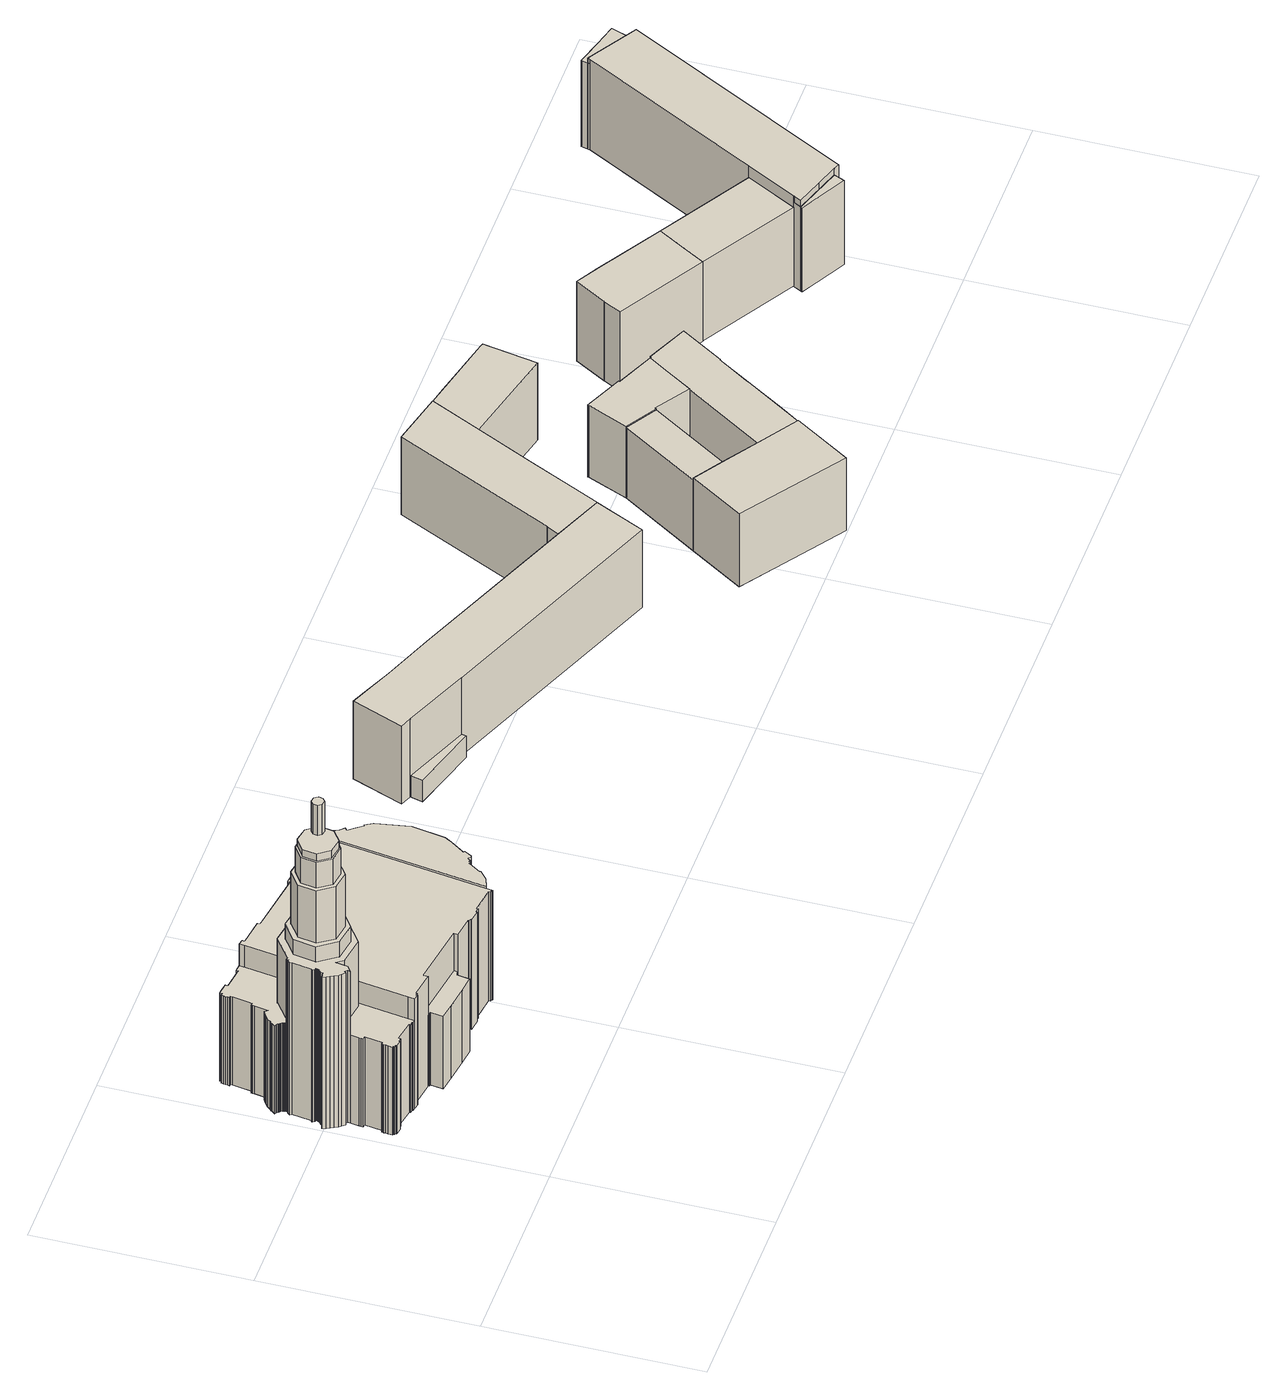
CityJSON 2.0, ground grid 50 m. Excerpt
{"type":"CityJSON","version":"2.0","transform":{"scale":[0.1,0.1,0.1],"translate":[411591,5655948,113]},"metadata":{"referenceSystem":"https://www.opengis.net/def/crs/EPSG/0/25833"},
"CityObjects":{
"building1":{"type":"Building","attributes":{"name":"Kreuzkirche","Gemeindeschluessel":14612000,"QualitaetDacherkennung":100,"Geometrietyp2DReferenz":"3000","function":"31001_3041","roofType":"9999"},"children":["building1-1","building1-2","building1-3","building1-4","building1-5","building1-6","building1-7","building1-8","building1-9","building1-10","building1-11","building1-12"]},
"building1-1":{"type":"BuildingPart","attributes":{"Dachtyp_tdc":"tdcTentRoof","Dachneigung":46.52,"QualitaetDacherkennung":100,"Geometrietyp2DReferenz":"3000","measuredHeight":9.53,"roofType":"4000"},"parents":["building1"],"geometry":[{"type":"Solid","lod":"1","boundaries":[[[[0,1,2,3,4,5,6,7]],[[8,9,10,11,12,13,14,15]],[[7,9,8,0]],[[6,10,9,7]],[[5,11,10,6]],[[4,12,11,5]],[[3,13,12,4]],[[2,14,13,3]],[[1,15,14,2]],[[0,8,15,1]]]]}]},
"building1-2":{"type":"BuildingPart","attributes":{"Dachtyp_tdc":"tdcGableRoof","Dachneigung":27.71,"QualitaetDacherkennung":100,"Geometrietyp2DReferenz":"3000","measuredHeight":22.27,"roofType":"3100"},"parents":["building1"],"geometry":[{"type":"Solid","lod":"1","boundaries":[[[[16,17,18,19,20,21,22,23,24,25,26,27,28,29,30,31]],[[32,33,34,35,36,37,38,39,40,41,42,43,44,45,46,47]],[[31,33,32,16]],[[30,34,33,31]],[[29,35,34,30]],[[28,36,35,29]],[[27,37,36,28]],[[26,38,37,27]],[[25,39,38,26]],[[24,40,39,25]],[[23,41,40,24]],[[22,42,41,23]],[[21,43,42,22]],[[20,44,43,21]],[[19,45,44,20]],[[18,46,45,19]],[[17,47,46,18]],[[16,32,47,17]]]]}]},
"building1-3":{"type":"BuildingPart","attributes":{"Dachtyp_tdc":"tdcTentRoof","Dachneigung":56.05,"QualitaetDacherkennung":100,"Geometrietyp2DReferenz":"3000","measuredHeight":37.73,"roofType":"4000"},"parents":["building1"],"geometry":[{"type":"Solid","lod":"1","boundaries":[[[[48,49,50,51,52,53,54,55,56,57,58,59,60,61,62,63,64,65,66,67,68,69,70,71,72,73]],[[74,75,76,77,78,79,80,81,82,83,84,85,86,87,88,89,90,91,92,93,94,95,96,97,98,99]],[[73,75,74,48]],[[72,76,75,73]],[[71,77,76,72]],[[70,78,77,71]],[[69,79,78,70]],[[68,80,79,69]],[[67,81,80,68]],[[66,82,81,67]],[[65,83,82,66]],[[64,84,83,65]],[[63,85,84,64]],[[62,86,85,63]],[[61,87,86,62]],[[60,88,87,61]],[[59,89,88,60]],[[58,90,89,59]],[[57,91,90,58]],[[56,92,91,57]],[[55,93,92,56]],[[54,94,93,55]],[[53,95,94,54]],[[52,96,95,53]],[[51,97,96,52]],[[50,98,97,51]],[[49,99,98,50]],[[48,74,99,49]]]]}]},
"building1-4":{"type":"BuildingPart","attributes":{"Dachtyp_tdc":"tdcTentRoof","Dachneigung":46.52,"QualitaetDacherkennung":100,"Geometrietyp2DReferenz":"3000","measuredHeight":48.98,"roofType":"4000"},"parents":["building1"],"geometry":[{"type":"Solid","lod":"1","boundaries":[[[[100,101,102,103,104,105,106,107,108,109,110,111,112,113,114,115,116,117,118,119,120,121,122,123,124,125,126,127,128,129,130,131,132,133,134,135,136,137,138,139,140,141,142,143,144,145,146,147,148]],[[149,150,151,152,153,154,155,156,157,158,159,160,161,162,163,164,165,166,167,168,169,170,171,172,173,174,175,176,177,178,179,180,181,182,183,184,185,186,187,188,189,190,191,192,193,194,195,196,197]],[[148,150,149,100]],[[147,151,150,148]],[[146,152,151,147]],[[145,153,152,146]],[[144,154,153,145]],[[143,155,154,144]],[[142,156,155,143]],[[141,157,156,142]],[[140,158,157,141]],[[139,159,158,140]],[[138,160,159,139]],[[137,161,160,138]],[[136,162,161,137]],[[135,163,162,136]],[[134,164,163,135]],[[133,165,164,134]],[[132,166,165,133]],[[131,167,166,132]],[[130,168,167,131]],[[129,169,168,130]],[[128,170,169,129]],[[127,171,170,128]],[[126,172,171,127]],[[125,173,172,126]],[[124,174,173,125]],[[123,175,174,124]],[[122,176,175,123]],[[121,177,176,122]],[[120,178,177,121]],[[119,179,178,120]],[[118,180,179,119]],[[117,181,180,118]],[[116,182,181,117]],[[115,183,182,116]],[[114,184,183,115]],[[113,185,184,114]],[[112,186,185,113]],[[111,187,186,112]],[[110,188,187,111]],[[109,189,188,110]],[[108,190,189,109]],[[107,191,190,108]],[[106,192,191,107]],[[105,193,192,106]],[[104,194,193,105]],[[103,195,194,104]],[[102,196,195,103]],[[101,197,196,102]],[[100,149,197,101]]]]}]},
"building1-5":{"type":"BuildingPart","attributes":{"Dachtyp_tdc":"tdcHipRoof","Dachneigung":34.3,"QualitaetDacherkennung":100,"Geometrietyp2DReferenz":"3000","measuredHeight":37.73,"roofType":"3200"},"parents":["building1"],"geometry":[{"type":"Solid","lod":"1","boundaries":[[[[198,199,200,201,202,203,204,205,206,207,208,209,210,211,212,213,214,215,216,217,218,219,220,221,222,223,224,225,226,227,228,229,230,231,232,233,234,235,236]],[[237,238,239,240,241,242,243,244,245,246,247,248,249,250,251,252,253,254,255,256,257,258,259,260,261,34,33,32,47,262,263,264,265,266,267,268,89,88,269]],[[236,238,237,198]],[[235,239,238,236]],[[234,240,239,235]],[[233,241,240,234]],[[232,242,241,233]],[[231,243,242,232]],[[230,244,243,231]],[[229,245,244,230]],[[228,246,245,229]],[[227,247,246,228]],[[226,248,247,227]],[[225,249,248,226]],[[224,250,249,225]],[[223,251,250,224]],[[222,252,251,223]],[[221,253,252,222]],[[220,254,253,221]],[[219,255,254,220]],[[218,256,255,219]],[[217,257,256,218]],[[216,258,257,217]],[[215,259,258,216]],[[214,260,259,215]],[[213,261,260,214]],[[212,34,261,213]],[[211,33,34,212]],[[210,32,33,211]],[[209,47,32,210]],[[208,262,47,209]],[[207,263,262,208]],[[206,264,263,207]],[[205,265,264,206]],[[204,266,265,205]],[[203,267,266,204]],[[202,268,267,203]],[[201,89,268,202]],[[200,88,89,201]],[[199,269,88,200]],[[198,237,269,199]]]]}]},
"building1-6":{"type":"BuildingPart","attributes":{"Dachtyp_tdc":"tdcPolyFlatRoof","Dachneigung":0,"QualitaetDacherkennung":100,"Geometrietyp2DReferenz":"3000","measuredHeight":4.64,"roofType":"1000"},"parents":["building1"],"geometry":[{"type":"Solid","lod":"1","boundaries":[[[[270,271,272,273,274,275,276,277]],[[278,279,280,281,282,283,284,285]],[[277,279,278,270]],[[276,280,279,277]],[[275,281,280,276]],[[274,282,281,275]],[[273,283,282,274]],[[272,284,283,273]],[[271,285,284,272]],[[270,278,285,271]]]]}]},
"building1-7":{"type":"BuildingPart","attributes":{"Dachtyp_tdc":"tdcPolyFlatRoof","Dachneigung":0,"QualitaetDacherkennung":100,"Geometrietyp2DReferenz":"3000","measuredHeight":24.71,"roofType":"1000"},"parents":["building1"],"geometry":[{"type":"Solid","lod":"1","boundaries":[[[[286,287,288,289,290,291,292,293,294,295,296,297,298,299,300,301,302,303,304,305,306,307,308,309,310,311,312,313,314,315,316,317,318,319,320,321,322,323,324,325,326,327,328,329,330,331,332,333,334,335,336]],[[196,195,337,338,339,340,341,342,343,344,345,346,347,348,349,350,351,352,353,354,355,356,357,358,359,360,361,362,363,364,365,366,367,368,369,370,371,372,373,374,375,376,377,378,379,259,258,380,149,197,381]],[[336,195,196,286]],[[335,337,195,336]],[[334,338,337,335]],[[333,339,338,334]],[[332,340,339,333]],[[331,341,340,332]],[[330,342,341,331]],[[329,343,342,330]],[[328,344,343,329]],[[327,345,344,328]],[[326,346,345,327]],[[325,347,346,326]],[[324,348,347,325]],[[323,349,348,324]],[[322,350,349,323]],[[321,351,350,322]],[[320,352,351,321]],[[319,353,352,320]],[[318,354,353,319]],[[317,355,354,318]],[[316,356,355,317]],[[315,357,356,316]],[[314,358,357,315]],[[313,359,358,314]],[[312,360,359,313]],[[311,361,360,312]],[[310,362,361,311]],[[309,363,362,310]],[[308,364,363,309]],[[307,365,364,308]],[[306,366,365,307]],[[305,367,366,306]],[[304,368,367,305]],[[303,369,368,304]],[[302,370,369,303]],[[301,371,370,302]],[[300,372,371,301]],[[299,373,372,300]],[[298,374,373,299]],[[297,375,374,298]],[[296,376,375,297]],[[295,377,376,296]],[[294,378,377,295]],[[293,379,378,294]],[[292,259,379,293]],[[291,258,259,292]],[[290,380,258,291]],[[289,149,380,290]],[[288,197,149,289]],[[287,381,197,288]],[[286,196,381,287]]]]}]},
"building1-8":{"type":"BuildingPart","attributes":{"Dachtyp_tdc":"tdcTentRoof","Dachneigung":85.65,"QualitaetDacherkennung":100,"Geometrietyp2DReferenz":"3000","measuredHeight":16.85,"roofType":"4000"},"parents":["building1"],"geometry":[{"type":"Solid","lod":"1","boundaries":[[[[382,383,384,385,386,387,388,389]],[[390,391,392,393,394,395,396,397]],[[389,391,390,382]],[[388,392,391,389]],[[387,393,392,388]],[[386,394,393,387]],[[385,395,394,386]],[[384,396,395,385]],[[383,397,396,384]],[[382,390,397,383]]]]}]},
"building1-9":{"type":"BuildingPart","attributes":{"Dachtyp_tdc":"tdcGableRoof","Dachneigung":27.71,"QualitaetDacherkennung":100,"Geometrietyp2DReferenz":"3000","measuredHeight":22.27,"roofType":"3100"},"parents":["building1"],"geometry":[{"type":"Solid","lod":"1","boundaries":[[[[398,399,400,401,402,403,404,405,406,407,408,409,410,411]],[[248,412,413,414,415,416,417,418,419,420,421,251,250,249]],[[411,412,248,398]],[[410,413,412,411]],[[409,414,413,410]],[[408,415,414,409]],[[407,416,415,408]],[[406,417,416,407]],[[405,418,417,406]],[[404,419,418,405]],[[403,420,419,404]],[[402,421,420,403]],[[401,251,421,402]],[[400,250,251,401]],[[399,249,250,400]],[[398,248,249,399]]]]}]},
"building1-10":{"type":"BuildingPart","attributes":{"Dachtyp_tdc":"tdcFreeFormRoof","Dachneigung":86.35,"QualitaetDacherkennung":100,"Geometrietyp2DReferenz":"3000","measuredHeight":6.97,"roofType":"5000"},"parents":["building1"],"geometry":[{"type":"Solid","lod":"1","boundaries":[[[[422,423,424,425,426,427,428,429]],[[430,431,432,433,434,435,436,437]],[[429,431,430,422]],[[428,432,431,429]],[[427,433,432,428]],[[426,434,433,427]],[[425,435,434,426]],[[424,436,435,425]],[[423,437,436,424]],[[422,430,437,423]]]]}]},
"building1-11":{"type":"BuildingPart","attributes":{"Dachtyp_tdc":"tdcPolyFlatRoof","Dachneigung":0,"QualitaetDacherkennung":100,"Geometrietyp2DReferenz":"3000","measuredHeight":14.66,"roofType":"1000"},"parents":["building1"],"geometry":[{"type":"Solid","lod":"1","boundaries":[[[[438,439,440,441,442,443,444,445]],[[446,447,448,449,450,451,452,453]],[[445,447,446,438]],[[444,448,447,445]],[[443,449,448,444]],[[442,450,449,443]],[[441,451,450,442]],[[440,452,451,441]],[[439,453,452,440]],[[438,446,453,439]]]]}]},
"building1-12":{"type":"BuildingPart","attributes":{"Dachtyp_tdc":"tdcPolyFlatRoof","Dachneigung":0,"QualitaetDacherkennung":100,"Geometrietyp2DReferenz":"3000","measuredHeight":24.71,"roofType":"1000"},"parents":["building1"],"geometry":[{"type":"Solid","lod":"1","boundaries":[[[[454,455,456,457,458,459,460,461,462,463,464,465,466,467,468,469,470,471,472,473,474,475,476,477,478,479,480,481,482,483,484,485]],[[152,486,257,256,487,488,489,490,491,492,493,494,495,496,497,498,499,500,501,502,503,504,505,506,507,508,509,510,156,155,154,153]],[[485,486,152,454]],[[484,257,486,485]],[[483,256,257,484]],[[482,487,256,483]],[[481,488,487,482]],[[480,489,488,481]],[[479,490,489,480]],[[478,491,490,479]],[[477,492,491,478]],[[476,493,492,477]],[[475,494,493,476]],[[474,495,494,475]],[[473,496,495,474]],[[472,497,496,473]],[[471,498,497,472]],[[470,499,498,471]],[[469,500,499,470]],[[468,501,500,469]],[[467,502,501,468]],[[466,503,502,467]],[[465,504,503,466]],[[464,505,504,465]],[[463,506,505,464]],[[462,507,506,463]],[[461,508,507,462]],[[460,509,508,461]],[[459,510,509,460]],[[458,156,510,459]],[[457,155,156,458]],[[456,154,155,457]],[[455,153,154,456]],[[454,152,153,455]]]]}]},
"building2":{"type":"Building","attributes":{"Gemeindeschluessel":14612000,"Geometrietyp2DReferenz":"3000","function":"31001_9998","roofType":"9999"},"children":["building2-1","building2-2","building2-3","building2-4"]},
"building2-1":{"type":"BuildingPart","attributes":{"Dachtyp_tdc":"tdcHipAndGableRoof","Dachneigung":37,"QualitaetDacherkennung":68,"Geometrietyp2DReferenz":"3000","measuredHeight":24.2,"roofType":"5000"},"parents":["building2"],"geometry":[{"type":"Solid","lod":"1","boundaries":[[[[511,512,513,514,515,516,517]],[[518,519,520,521,522,523,524]],[[517,519,518,511]],[[516,520,519,517]],[[515,521,520,516]],[[514,522,521,515]],[[513,523,522,514]],[[512,524,523,513]],[[511,518,524,512]]]]}]},
"building2-2":{"type":"BuildingPart","attributes":{"Dachtyp_tdc":"tdcHipRoof","Dachneigung":36.93,"QualitaetDacherkennung":68,"Geometrietyp2DReferenz":"3000","measuredHeight":24.18,"roofType":"3200"},"parents":["building2"],"geometry":[{"type":"Solid","lod":"1","boundaries":[[[[525,526,527,528,529,530,531,532,533,534,535,536]],[[537,538,539,540,541,542,543,544,545,546,547,548]],[[536,538,537,525]],[[535,539,538,536]],[[534,540,539,535]],[[533,541,540,534]],[[532,542,541,533]],[[531,543,542,532]],[[530,544,543,531]],[[529,545,544,530]],[[528,546,545,529]],[[527,547,546,528]],[[526,548,547,527]],[[525,537,548,526]]]]}]},
"building2-3":{"type":"BuildingPart","attributes":{"Dachtyp_tdc":"tdcHipAndGableRoof","Dachneigung":36.86,"QualitaetDacherkennung":71,"Geometrietyp2DReferenz":"3000","measuredHeight":24.19,"roofType":"5000"},"parents":["building2"],"geometry":[{"type":"Solid","lod":"1","boundaries":[[[[549,550,551,552,553,536,535,554]],[[523,555,539,538,556,557,558,518]],[[554,555,523,549]],[[535,539,555,554]],[[536,538,539,535]],[[553,556,538,536]],[[552,557,556,553]],[[551,558,557,552]],[[550,518,558,551]],[[549,523,518,550]]]]}]},
"building2-4":{"type":"BuildingPart","attributes":{"Dachtyp_tdc":"tdcGableRoof","Dachneigung":38.24,"QualitaetDacherkennung":1,"Geometrietyp2DReferenz":"3000","measuredHeight":11.24,"roofType":"3100"},"parents":["building2"],"geometry":[{"type":"Solid","lod":"1","boundaries":[[[[559,560,561,562]],[[543,563,564,544]],[[562,563,543,559]],[[561,564,563,562]],[[560,544,564,561]],[[559,543,544,560]]]]}]},
"building3":{"type":"Building","attributes":{"name":"Gewandhaus","Gemeindeschluessel":14612000,"Geometrietyp2DReferenz":"3000","function":"31001_2071","roofType":"9999"},"children":["building3-1","building3-2","building3-3","building3-4","building3-5"]},
"building3-1":{"type":"BuildingPart","attributes":{"Dachtyp_tdc":"tdcHipAndGableRoof","Dachneigung":45.86,"QualitaetDacherkennung":63,"Geometrietyp2DReferenz":"3000","measuredHeight":23.37,"roofType":"5000"},"parents":["building3"],"geometry":[{"type":"Solid","lod":"1","boundaries":[[[[565,566,567,568,569,570,571,572,573,574,575,576,577,578]],[[579,580,581,582,583,584,585,586,587,588,589,590,591,592]],[[578,580,579,565]],[[577,581,580,578]],[[576,582,581,577]],[[575,583,582,576]],[[574,584,583,575]],[[573,585,584,574]],[[572,586,585,573]],[[571,587,586,572]],[[570,588,587,571]],[[569,589,588,570]],[[568,590,589,569]],[[567,591,590,568]],[[566,592,591,567]],[[565,579,592,566]]]]}]},
"building3-2":{"type":"BuildingPart","attributes":{"Dachtyp_tdc":"tdcGableRoof","Dachneigung":62.31,"QualitaetDacherkennung":58,"Geometrietyp2DReferenz":"3000","measuredHeight":23.42,"roofType":"3100"},"parents":["building3"],"geometry":[{"type":"Solid","lod":"1","boundaries":[[[[593,594,595,596]],[[597,598,599,600]],[[596,598,597,593]],[[595,599,598,596]],[[594,600,599,595]],[[593,597,600,594]]]]}]},
"building3-3":{"type":"BuildingPart","attributes":{"Dachtyp_tdc":"tdcFreeFormRoof","Dachneigung":80.98,"QualitaetDacherkennung":21,"Geometrietyp2DReferenz":"3000","measuredHeight":18,"roofType":"5000"},"parents":["building3"],"geometry":[{"type":"Solid","lod":"1","boundaries":[[[[601,602,603,604]],[[580,605,606,581]],[[604,605,580,601]],[[603,606,605,604]],[[602,581,606,603]],[[601,580,581,602]]]]}]},
"building3-4":{"type":"BuildingPart","attributes":{"Dachtyp_tdc":"tdcHipAndGableRoof","Dachneigung":40.56,"QualitaetDacherkennung":35,"Geometrietyp2DReferenz":"3000","measuredHeight":23.32,"roofType":"5000"},"parents":["building3"],"geometry":[{"type":"Solid","lod":"1","boundaries":[[[[607,608,609,610,611,612,613,614,615,616]],[[617,586,618,585,619,598,597,620,621,622]],[[616,586,617,607]],[[615,618,586,616]],[[614,585,618,615]],[[613,619,585,614]],[[612,598,619,613]],[[611,597,598,612]],[[610,620,597,611]],[[609,621,620,610]],[[608,622,621,609]],[[607,617,622,608]]]]}]},
"building3-5":{"type":"BuildingPart","attributes":{"Dachtyp_tdc":"tdcHipRoof","Dachneigung":28.11,"QualitaetDacherkennung":43,"Geometrietyp2DReferenz":"3000","measuredHeight":23.26,"roofType":"3200"},"parents":["building3"],"geometry":[{"type":"Solid","lod":"1","boundaries":[[[[623,624,625,626,627,628]],[[629,600,599,584,582,630]],[[628,600,629,623]],[[627,599,600,628]],[[626,584,599,627]],[[625,582,584,626]],[[624,630,582,625]],[[623,629,630,624]]]]}]},
"building4":{"type":"Building","attributes":{"Dachtyp_tdc":"tdcHipAndGableRoof","Gemeindeschluessel":14612000,"Dachneigung":44.69,"QualitaetDacherkennung":69,"Geometrietyp2DReferenz":"3000","measuredHeight":25.72,"function":"31001_9998","roofType":"5000"},"geometry":[{"type":"Solid","lod":"1","boundaries":[[[[631,632,633,634,635,636,637,638]],[[639,640,641,642,643,644,645,646]],[[638,640,639,631]],[[637,641,640,638]],[[636,642,641,637]],[[635,643,642,636]],[[634,644,643,635]],[[633,645,644,634]],[[632,646,645,633]],[[631,639,646,632]]]]}]},
"building5":{"type":"Building","attributes":{"Dachtyp_tdc":"tdcGableRoof","Gemeindeschluessel":14612000,"Dachneigung":44.19,"QualitaetDacherkennung":74,"Geometrietyp2DReferenz":"3000","measuredHeight":25.55,"function":"31001_9998","roofType":"3100"},"geometry":[{"type":"Solid","lod":"1","boundaries":[[[[647,648,632,638]],[[649,650,651,652]],[[638,650,649,647]],[[632,651,650,638]],[[648,652,651,632]],[[647,649,652,648]]]]}]},
"building6":{"type":"Building","attributes":{"Gemeindeschluessel":14612000,"Geometrietyp2DReferenz":"3000","function":"31001_9998","roofType":"9999"},"children":["building6-1","building6-2","building6-3"]},
"building6-1":{"type":"BuildingPart","attributes":{"Dachtyp_tdc":"tdcPolyFlatRoof","Dachneigung":43.29,"QualitaetDacherkennung":30,"Geometrietyp2DReferenz":"3000","measuredHeight":24.86,"roofType":"2100"},"parents":["building6"],"geometry":[{"type":"Solid","lod":"1","boundaries":[[[[653,654,655,656,657,658]],[[659,660,661,662,663,664]],[[658,660,659,653]],[[657,661,660,658]],[[656,662,661,657]],[[655,663,662,656]],[[654,664,663,655]],[[653,659,664,654]]]]}]},
"building6-2":{"type":"BuildingPart","attributes":{"Dachtyp_tdc":"tdcHipAndGableRoof","Dachneigung":43.78,"QualitaetDacherkennung":71,"Geometrietyp2DReferenz":"3000","measuredHeight":28.8,"roofType":"5000"},"parents":["building6"],"geometry":[{"type":"Solid","lod":"1","boundaries":[[[[665,666,667,668,669,670,671,672,673,674,675]],[[676,660,659,664,677,678,679,680,681,682,661]],[[675,660,676,665]],[[674,659,660,675]],[[673,664,659,674]],[[672,677,664,673]],[[671,678,677,672]],[[670,679,678,671]],[[669,680,679,670]],[[668,681,680,669]],[[667,682,681,668]],[[666,661,682,667]],[[665,676,661,666]]]]}]},
"building6-3":{"type":"BuildingPart","attributes":{"Dachtyp_tdc":"tdcGableRoof","Dachneigung":32.15,"QualitaetDacherkennung":51,"Geometrietyp2DReferenz":"3000","measuredHeight":26.24,"roofType":"3100"},"parents":["building6"],"geometry":[{"type":"Solid","lod":"1","boundaries":[[[[683,684,685,686,687,688,689]],[[690,691,692,680,693,679,678]],[[689,691,690,683]],[[688,692,691,689]],[[687,680,692,688]],[[686,693,680,687]],[[685,679,693,686]],[[684,678,679,685]],[[683,690,678,684]]]]}]}
},
"vertices":[
[159,521,696],[165,558,696],[143,588,696],[107,594,696],[76,573,696],[70,536,696],[92,506,696],[128,500,696],[159,521,624],[128,500,624],[92,506,624],[70,536,624],[76,573,624],[107,594,624],[143,588,624],[165,558,624],
[408,697,212],[409,703,212],[407,703,212],[412,737,212],[382,742,212],[376,742,212],[370,743,212],[369,733,212],[313,741,212],[315,751,212],[313,752,212],[306,753,212],[271,758,212],[266,724,212],[262,725,212],[262,719,212],[408,697,9],[262,719,9],[262,725,9],[266,724,9],[271,758,9],[306,753,9],[313,752,9],[315,751,9],[313,741,9],[369,733,9],[370,743,9],[376,742,9],[382,742,9],[412,737,9],[407,703,9],[409,703,9],
[625,408,321],[634,424,321],[648,502,321],[634,581,321],[624,599,321],[621,598,321],[609,614,321],[596,630,321],[602,635,321],[593,644,321],[587,656,321],[566,674,321],[510,295,321],[533,303,321],[552,320,321],[553,321,321],[551,322,321],[570,351,321],[573,349,321],[576,354,321],[579,352,321],[585,359,321],[592,353,321],[594,354,321],[604,371,321],[601,374,321],[625,408,9],[601,374,9],[604,371,9],[594,354,9],[592,353,9],[585,359,9],[579,352,9],[576,354,9],[573,349,9],[570,351,9],[551,322,9],[553,321,9],[552,320,9],[533,303,9],[510,295,9],[566,674,9],[587,656,9],[593,644,9],[602,635,9],[596,630,9],[609,614,9],[621,598,9],[624,599,9],[634,581,9],[648,502,9],[634,424,9],
[163,620,435],[98,631,435],[45,592,435],[39,593,435],[39,592,435],[39,590,435],[39,589,435],[39,588,435],[35,589,435],[30,583,435],[32,578,435],[26,534,435],[22,532,435],[23,530,435],[25,526,435],[25,525,435],[30,525,435],[29,524,435],[29,523,435],[29,522,435],[28,520,435],[28,519,435],[27,518,435],[27,517,435],[26,516,435],[25,515,435],[24,514,435],[23,513,435],[22,513,435],[21,512,435],[20,511,435],[21,507,435],[12,506,435],[8,505,435],[11,496,435],[14,489,435],[18,481,435],[23,473,435],[28,467,435],[34,460,435],[38,464,435],[43,459,435],[42,453,435],[56,463,435],[60,491,435],[72,474,435],[137,464,435],[190,502,435],[201,566,435],[163,620,9],[201,566,9],[190,502,9],[137,464,9],[72,474,9],[60,491,9],[56,463,9],[42,453,9],[43,459,9],[38,464,9],[34,460,9],[28,467,9],[23,473,9],[18,481,9],[14,489,9],[11,496,9],[8,505,9],[12,506,9],[21,507,9],[20,511,9],[21,512,9],[22,513,9],[23,513,9],[24,514,9],[25,515,9],[26,516,9],[27,517,9],[27,518,9],[28,519,9],[28,520,9],[29,522,9],[29,523,9],[29,524,9],[30,525,9],[25,525,9],[25,526,9],[23,530,9],[22,532,9],[26,534,9],[32,578,9],[30,583,9],[35,589,9],[39,588,9],[39,589,9],[39,590,9],[39,592,9],[39,593,9],[45,592,9],[98,631,9],
[507,282,316],[507,280,316],[510,295,316],[566,674,316],[568,685,316],[550,687,316],[550,682,316],[497,690,316],[498,696,316],[468,700,316],[467,695,316],[409,703,316],[408,697,316],[262,719,316],[262,725,316],[199,734,316],[200,740,316],[187,742,316],[186,730,316],[129,352,316],[127,336,316],[139,334,316],[140,337,316],[145,336,316],[146,339,316],[204,330,316],[205,341,316],[352,319,316],[351,309,316],[400,302,316],[399,299,316],[405,298,316],[404,295,316],[431,291,316],[432,294,316],[441,292,316],[442,296,316],[502,288,316],[502,283,316],[507,282,9],[502,283,9],[502,288,9],[442,296,9],[441,292,9],[432,294,9],[431,291,9],[404,295,9],[405,298,9],[399,299,9],[400,302,9],[351,309,9],[352,319,9],[205,341,9],[204,330,9],[146,339,9],[145,336,9],[140,337,9],[139,334,9],[127,336,9],[129,352,9],[186,730,9],[187,742,9],[200,740,9],[199,734,9],[467,695,9],[468,700,9],[498,696,9],[497,690,9],[550,682,9],[550,687,9],[568,685,9],[507,280,9],
[176,510,477],[185,563,477],[154,606,477],[102,615,477],[59,584,477],[50,531,477],[81,488,477],[133,480,477],[176,510,431],[133,480,431],[81,488,431],[50,531,431],[59,584,431],[102,615,431],[154,606,431],[185,563,431],
[45,592,256],[79,617,256],[98,631,256],[163,620,256],[168,612,256],[186,730,256],[187,742,256],[170,744,256],[169,739,256],[118,746,256],[119,752,256],[99,755,256],[91,756,256],[91,750,256],[85,751,256],[84,745,256],[83,740,256],[83,736,256],[82,731,256],[86,731,256],[86,726,256],[79,681,256],[74,681,256],[73,678,256],[73,673,256],[68,645,256],[67,642,256],[61,649,256],[53,644,256],[48,640,256],[40,634,256],[34,627,256],[31,624,256],[30,622,256],[24,614,256],[28,612,256],[29,611,256],[32,610,256],[31,608,256],[32,607,256],[33,606,256],[34,605,256],[35,604,256],[36,603,256],[37,601,256],[37,600,256],[37,599,256],[38,598,256],[38,596,256],[39,595,256],[39,593,256],[39,595,9],[38,596,9],[38,598,9],[37,599,9],[37,600,9],[37,601,9],[36,603,9],[35,604,9],[34,605,9],[33,606,9],[32,607,9],[31,608,9],[32,610,9],[29,611,9],[28,612,9],[24,614,9],[30,622,9],[31,624,9],[34,627,9],[40,634,9],[48,640,9],[53,644,9],[61,649,9],[67,642,9],[68,645,9],[73,673,9],[73,678,9],[74,681,9],[79,681,9],[86,726,9],[86,731,9],[82,731,9],[83,736,9],[83,740,9],[84,745,9],[85,751,9],[91,750,9],[91,756,9],[99,755,9],[119,752,9],[118,746,9],[169,739,9],[170,744,9],[168,612,9],[79,617,9],
[129,540,826],[131,550,826],[125,559,826],[114,561,826],[106,554,826],[104,544,826],[110,535,826],[121,533,826],[129,540,741],[121,533,741],[110,535,741],[104,544,741],[106,554,741],[114,561,741],[125,559,741],[131,550,741],
[351,309,212],[352,319,212],[205,341,212],[204,330,212],[205,330,212],[205,327,212],[208,327,212],[204,297,212],[242,291,212],[296,283,212],[335,278,212],[340,308,212],[343,307,212],[343,310,212],[343,310,9],[343,307,9],[340,308,9],[335,278,9],[296,283,9],[242,291,9],[204,297,9],[208,327,9],[205,327,9],[205,330,9],
[155,524,716],[161,557,716],[141,584,716],[108,590,716],[80,570,716],[75,537,716],[94,510,716],[128,504,716],[155,524,676],[128,504,676],[94,510,676],[75,537,676],[80,570,676],[108,590,676],[141,584,676],[161,557,676],
[166,517,624],[173,560,624],[148,596,624],[105,603,624],[69,577,624],[62,534,624],[87,498,624],[130,491,624],[166,517,477],[130,491,477],[87,498,477],[62,534,477],[69,577,477],[105,603,477],[148,596,477],[173,560,477],
[137,464,256],[72,474,256],[60,491,256],[56,463,256],[42,453,256],[39,432,256],[38,428,256],[38,423,256],[45,422,256],[39,381,256],[34,381,256],[34,378,256],[33,376,256],[33,372,256],[32,366,256],[31,356,256],[34,356,256],[34,352,256],[38,351,256],[38,349,256],[39,348,256],[53,346,256],[54,349,256],[62,348,256],[63,352,256],[111,344,256],[111,341,256],[119,340,256],[119,337,256],[127,336,256],[129,352,256],[147,471,256],[147,471,9],[119,337,9],[119,340,9],[111,341,9],[111,344,9],[63,352,9],[62,348,9],[54,349,9],[53,346,9],[39,348,9],[38,349,9],[38,351,9],[34,352,9],[34,356,9],[31,356,9],[32,366,9],[33,372,9],[33,376,9],[34,378,9],[34,381,9],[39,381,9],[45,422,9],[38,423,9],[38,428,9],[39,432,9],
[2067,888,225],[2038,828,225],[2008,768,225],[2249,712,225],[2273,840,225],[2266,843,225],[2111,878,225],[2067,888,8],[2111,878,8],[2266,843,8],[2273,840,8],[2249,712,8],[2008,768,8],[2038,828,8],
[1327,676,226],[1206,723,226],[1147,748,226],[1099,768,226],[1051,647,226],[1079,636,226],[1237,572,226],[1237,571,226],[1801,344,226],[1857,461,226],[1858,461,226],[1737,510,226],[1327,676,8],[1737,510,8],[1858,461,8],[1857,461,8],[1801,344,8],[1237,571,8],[1237,572,8],[1079,636,8],[1051,647,8],[1099,768,8],[1147,748,8],[1206,723,8],
[2008,768,226],[2067,888,226],[1937,918,226],[1753,540,226],[1752,538,226],[1942,635,226],[1942,635,8],[1752,538,8],[1753,540,8],[1937,918,8],
[1237,572,68],[1079,636,68],[1071,607,68],[1234,560,68],[1234,560,8],[1071,607,8],
[2336,274,210],[2388,353,210],[2389,352,210],[2452,450,210],[2453,452,210],[2354,495,210],[2353,492,210],[2349,494,210],[2278,385,210],[2155,196,210],[2205,164,210],[2247,136,210],[2277,182,210],[2337,274,210],[2336,274,9],[2337,274,9],[2277,182,9],[2247,136,9],[2205,164,9],[2155,196,9],[2278,385,9],[2349,494,9],[2353,492,9],[2354,495,9],[2453,452,9],[2452,450,9],[2389,352,9],[2388,353,9],
[2125,478,208],[2005,294,208],[2076,248,208],[2197,434,208],[2125,478,9],[2197,434,9],[2076,248,9],[2005,294,9],
[2337,274,177],[2277,182,177],[2284,178,177],[2343,270,177],[2343,270,9],[2284,178,9],
[2258,533,211],[2259,536,211],[2167,576,211],[2166,573,211],[2125,478,211],[2197,434,211],[2198,437,211],[2278,385,211],[2317,445,211],[2349,494,211],[2258,533,9],[2317,445,9],[2198,437,9],[2166,573,9],[2167,576,9],[2259,536,9],
[1923,168,213],[2161,4,213],[2247,136,213],[2155,196,213],[2076,248,213],[2005,294,213],[1923,168,9],[2161,4,9],
[2688,529,231],[2722,585,231],[2568,677,231],[2516,707,231],[2472,633,231],[2471,631,231],[2449,591,231],[2653,470,231],[2688,529,8],[2653,470,8],[2449,591,8],[2471,631,8],[2472,633,8],[2516,707,8],[2568,677,8],[2722,585,8],
[2876,338,231],[2940,456,231],[2876,338,10],[2653,470,10],[2722,585,10],[2940,456,10],
[2877,337,245],[2876,338,245],[2865,316,245],[2974,256,245],[2985,281,245],[2867,319,245],[2877,337,9],[2867,319,9],[2985,281,9],[2974,256,9],[2865,316,9],[2876,338,9],
[2930,299,263],[2985,281,263],[2999,276,263],[3289,811,263],[3274,820,263],[3172,882,263],[3169,876,263],[2940,456,263],[2876,338,263],[2877,337,263],[2867,319,263],[2930,299,9],[2940,456,9],[3169,876,9],[3172,882,9],[3274,820,9],[3289,811,9],[2999,276,9],
[3174,897,251],[3169,876,251],[3172,882,251],[3226,850,251],[3274,820,251],[3291,866,251],[3236,880,251],[3174,897,9],[3236,880,9],[3291,866,9],[3226,850,9]
]}
